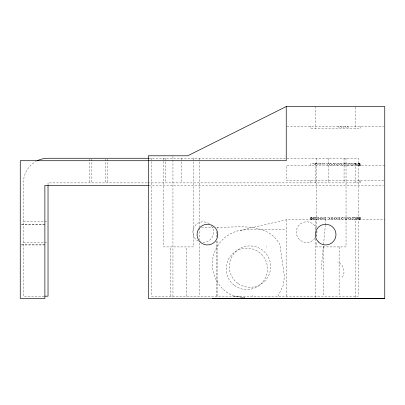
<?xml version="1.0" encoding="UTF-8"?>
<svg xmlns="http://www.w3.org/2000/svg" width="405" height="405" viewBox="0 0 405 405"><rect width="100%" height="100%" fill="white"/><g stroke="black" fill="none" stroke-linecap="round" stroke-linejoin="round"><path stroke-width="0.3" stroke-dasharray="2.02 1.52" d="M310.863 165.64L310.863 163.18L360.121 163.18L360.005 165.64L359.65 163.18L359.063 165.64L358.248 163.18L357.215 165.64L355.97 163.18L354.532 165.64L352.907 163.18L351.12 165.64L349.176 163.18L347.105 165.64L344.918 163.18L342.64 165.64L340.296 163.18L337.907 165.64L335.492 163.18L333.077 165.64L330.688 163.18L328.344 165.64L326.071 163.18M326.071 219.824L323.884 217.358L321.808 219.824L319.884 217.358L318.077 219.824L316.457 217.358L315.014 219.824L313.774 217.358L312.741 219.824L311.926 217.358L311.339 219.824L310.984 217.358L310.863 219.824L310.863 217.358L360.121 217.358L360.005 219.824L359.65 217.358L359.063 219.824L358.248 217.358L357.215 219.824L355.97 217.358L354.532 219.824L352.907 217.358L351.12 219.824L349.176 217.358L347.105 219.824L345.014 217.358M321.211 269.082L325.352 225.433M325.412 224.81L325.883 219.824M277.951 296.176L283.287 285.398L284.462 276.473L279.84 244.458C266.561 221.008 237.482 228.066 215.374 227.215M342.316 277.293C345.936 272.145 343.541 264.262 337.674 261.989M325.974 217.358L323.884 219.824L321.808 217.358L319.869 219.824L318.077 217.358L316.457 219.824L315.014 217.358L313.774 219.824L312.741 217.358L311.926 219.824L311.339 217.358L310.984 219.824L310.863 217.358M344.918 219.824L347.105 217.358L349.176 219.824L351.105 217.358L352.907 219.824L354.532 217.358L355.97 219.824L357.215 217.358L358.248 219.824L359.063 217.358L359.65 219.824L360.005 217.358L360.121 219.824L360.121 217.358M344.918 217.358L342.64 219.824L340.296 217.358L337.907 219.824L335.492 217.358L333.077 219.824L330.688 217.358L328.344 219.824M342.64 217.358L340.296 219.824L337.907 217.358L335.492 219.824L333.077 217.358L330.688 219.824L328.344 217.358M244.686 297.65L233.634 296.009A34.481 34.481 0 0 1 240.104 230.339L286.239 219.824L384.75 219.824M240.104 230.339L246.832 229.675L286.239 229.675M253.039 295.772L252.442 295.852L252.442 296.176M170.763 296.176L170.728 246.918M186.386 296.176L186.386 246.918M286.867 126.233L383.803 126.233M148.944 158.259L358.344 158.259L358.344 296.176L151.465 296.176L151.465 158.259M384.75 165.64L286.239 165.64L286.239 180.417L384.75 180.417M147.05 182.888L48.028 182.888L48.028 184.776M147.683 182.888L360.121 182.883L360.121 180.417M148.949 185.343L383.484 185.343M23.399 221.829L48.028 221.813M21.511 224.254L44.879 224.254M21.511 224.324L44.879 224.324M201.553 227.215L213.364 227.215M23.399 242.468L48.028 242.458M21.511 244.878L44.879 244.878M21.511 244.944L44.879 244.944M266.191 246.918L266.996 246.918M44.241 296.176L23.399 296.176L23.399 182.888A24.629 24.629 0 0 1 35.888 161.458M233.634 296.009L244.686 297.629M337.907 126.233L340.296 128.699M340.296 126.233L342.64 128.699M328.344 163.18L330.688 165.64L333.077 163.18L335.492 165.64L337.907 163.18L340.296 165.64L342.64 163.18L344.918 165.64L347.105 163.18L349.176 165.64L351.12 163.18L352.907 165.64L354.532 163.18L355.97 165.64L357.215 163.18L358.248 165.64L359.063 163.18L359.65 165.64L360.005 163.18L360.121 165.64L360.121 163.18M342.64 126.233L344.918 128.699M344.918 126.233L347.105 128.699M323.884 163.18L326.071 165.64M347.105 126.233L349.176 128.699M321.808 163.18L323.884 165.64M319.869 163.18L321.808 165.64M318.077 163.18L319.869 165.64M316.457 163.18L318.077 165.64M315.014 163.18L316.457 165.64M313.774 163.18L315.014 165.64M359.65 180.417L360.005 182.883M360.121 126.233L360.121 128.699L310.863 128.699L310.863 126.233M355.686 107.148L355.686 128.699M355.686 163.18L355.686 182.883M355.686 217.358L355.686 297.791M346.032 158.259L346.032 246.918L316.477 246.918L316.477 241.258M344.063 158.259L344.063 182.888M339.122 246.918L339.122 296.176M328.298 158.259L328.298 182.888M323.387 246.918L323.387 296.176M316.477 158.259L316.477 228.055M316.477 231.199L316.477 238.115M315.298 106.53L315.298 128.699M315.298 163.18L315.298 182.883M315.298 217.358L315.298 230.556M315.298 238.722L315.298 297.791M310.863 180.417L310.863 182.883M286.239 219.824L286.239 297.791M217.126 227.215L217.126 228.481M217.126 234.176L217.126 235.442M217.126 241.137L217.126 296.176M216.29 231.645L216.29 237.34M216.29 241.137L216.29 296.176M199.645 158.259L199.645 227.215M199.645 227.848L199.645 239.871M199.645 243.035L199.645 296.176M193.337 158.259L193.337 246.918L163.782 246.918L163.782 158.259M181.516 158.259L181.516 182.888M172.945 156.421L172.945 298.429M165.751 158.259L165.751 182.888M107.629 158.887L107.629 182.888M105.163 158.887L105.163 182.888M91.864 158.887L91.864 182.888M89.404 158.887L89.404 182.888M211.364 225.808A10.343 10.343 0 0 1 201.882 242.403M198.293 241.253A10.343 10.343 0 0 1 194.79 226.101A10.343 10.343 0 0 1 210.271 224.608M316.912 231.063A10.343 10.343 0 0 1 316.285 235.847M314.994 238.221A10.343 10.343 0 0 1 299.062 239.198A10.343 10.343 0 0 1 301.143 223.368A10.343 10.343 0 0 1 316.285 228.435M238.236 283.652A20.685 20.685 0 0 0 270.601 268.277A20.685 20.685 0 0 0 241.107 247.936A20.685 20.685 0 0 0 238.236 283.652M234.404 285.414A20.685 20.685 0 0 0 267.366 271.37A20.685 20.685 0 0 0 238.722 249.839A20.685 20.685 0 0 0 234.404 285.414"/><path stroke-width="0.61" d="M286.239 106.53L187.723 155.788L148.316 155.788L148.316 298.429L384.75 298.429L384.75 106.53L286.239 106.53L286.239 160.714L20.25 160.714L20.25 298.429L44.879 298.429L44.879 185.343L148.316 185.343M212.352 298.429L286.239 298.419M148.473 158.259L48.028 158.259A24.629 24.629 0 0 0 36.956 160.886M44.869 296.176L48.028 296.176L48.028 185.404M248.984 298.288L384.75 298.419M248.984 298.262L250.209 298.47M200.11 241.917A10.343 10.343 0 0 0 217.419 237.279A10.343 10.343 0 0 0 204.748 224.608A10.343 10.343 0 0 0 200.11 241.917M318.33 241.917A10.343 10.343 0 0 0 335.634 237.279A10.343 10.343 0 0 0 322.962 224.608A10.343 10.343 0 0 0 318.33 241.917"/></g></svg>
